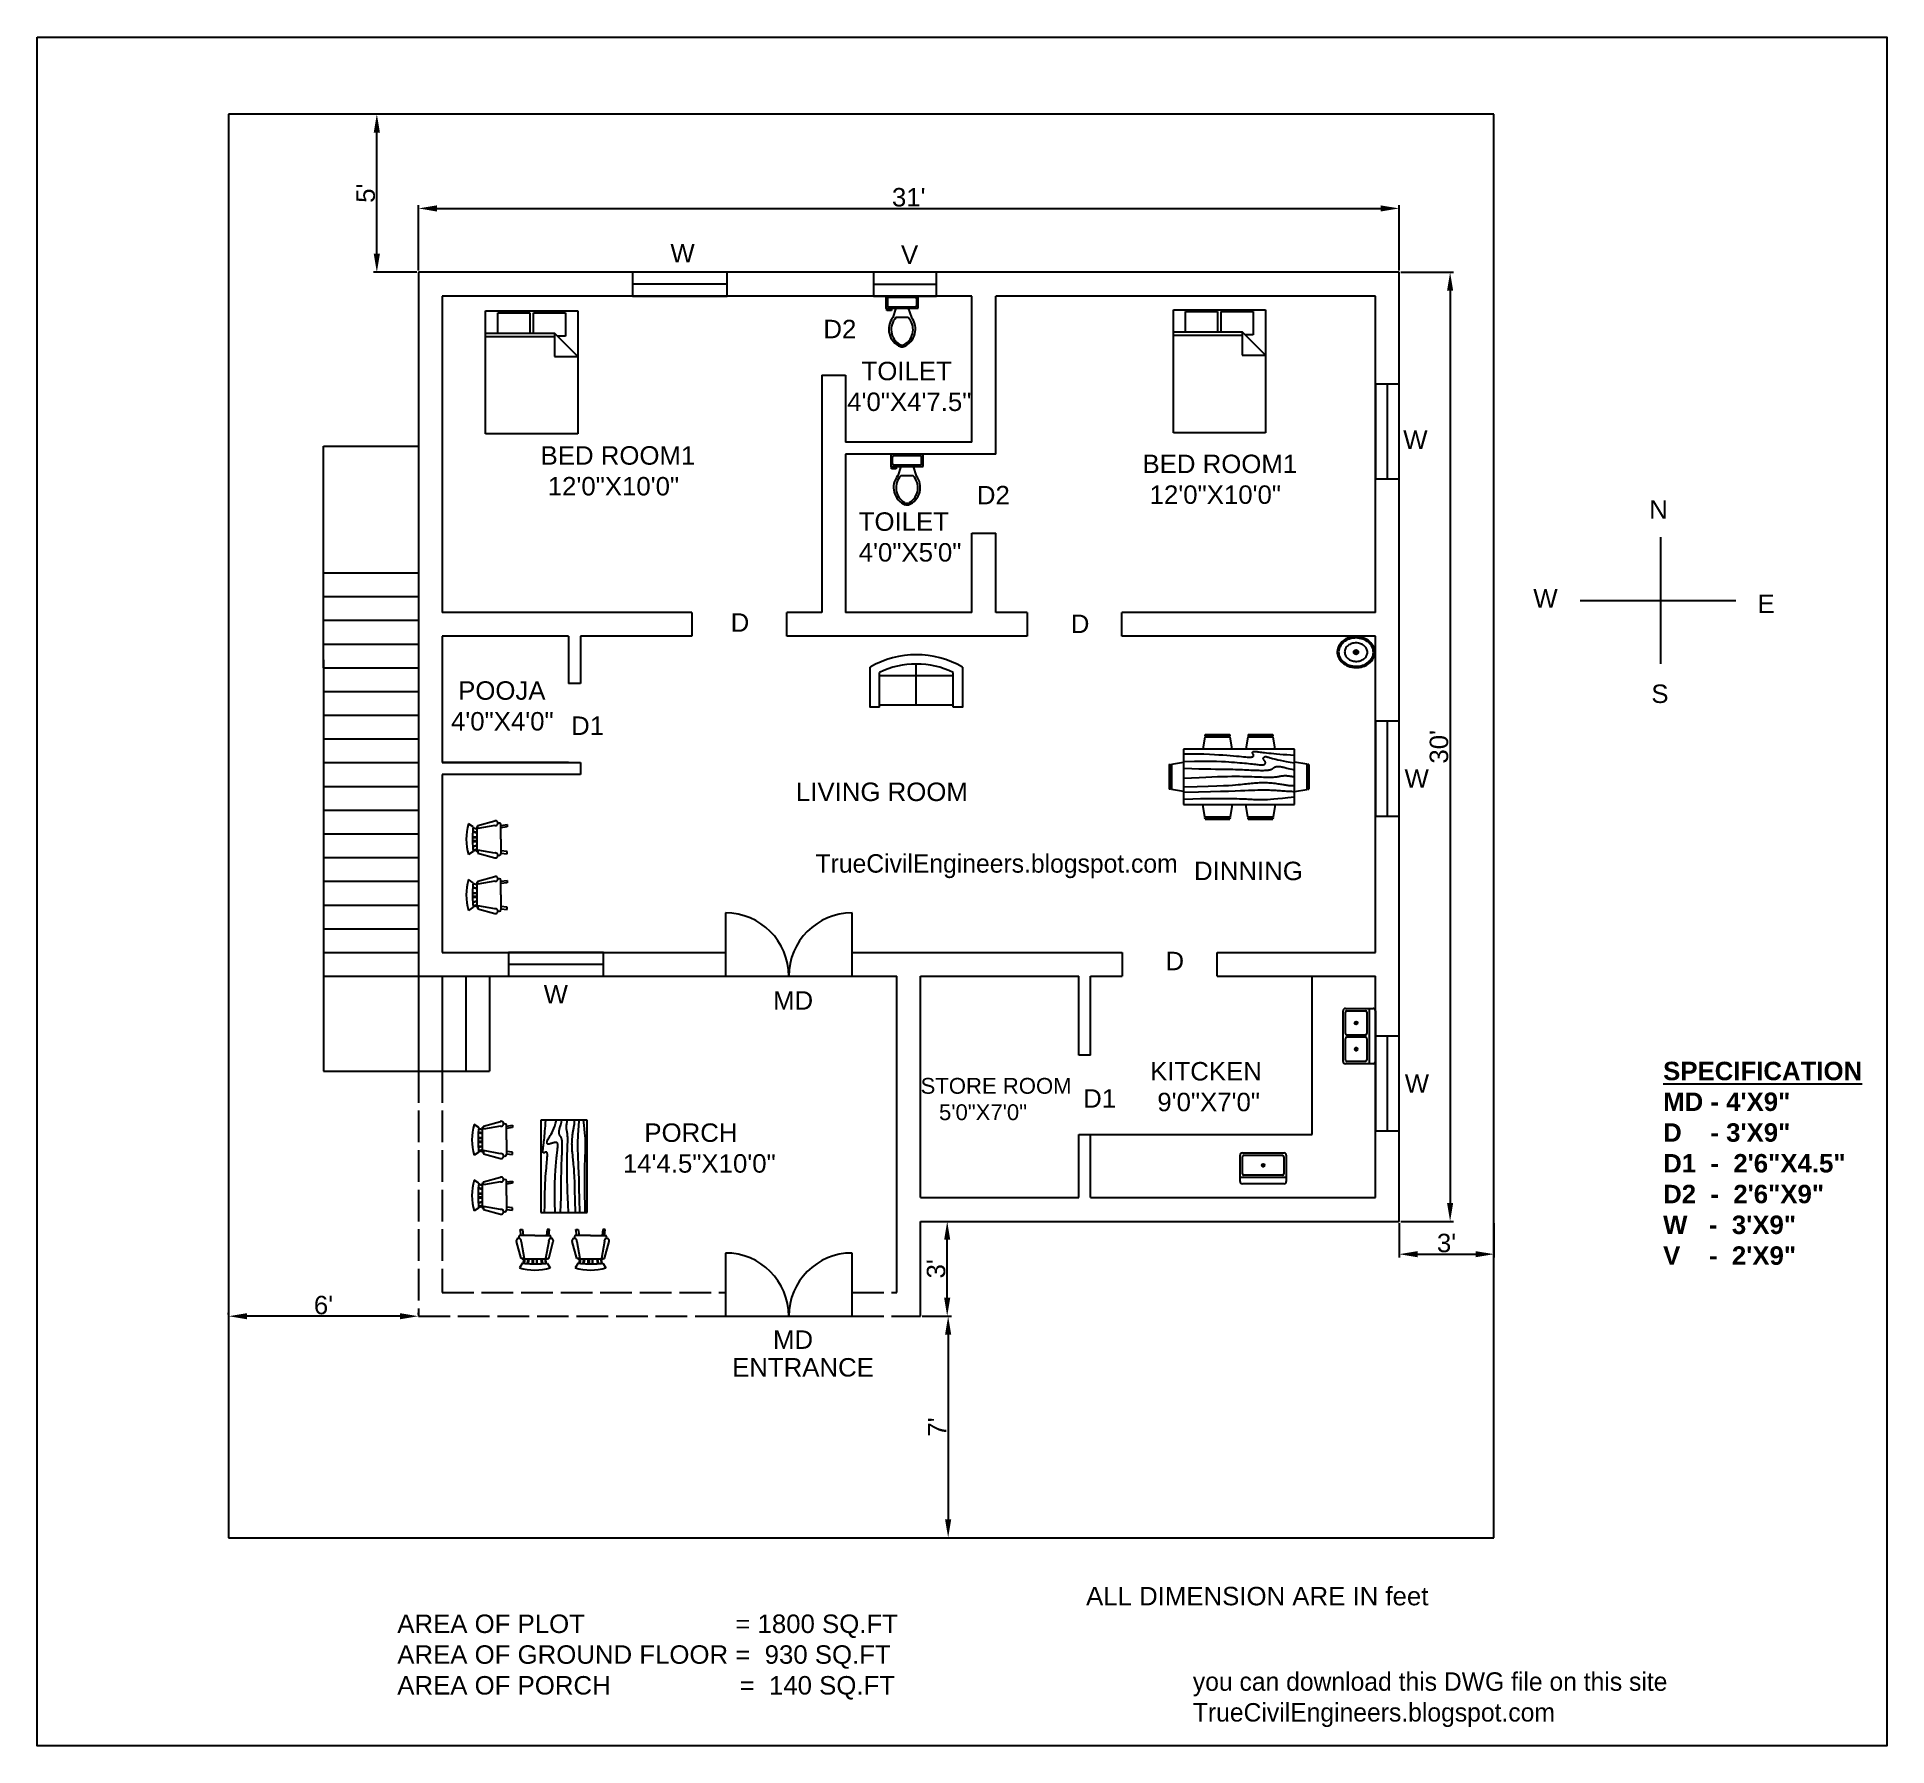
# Model space of a CAD drawing. Header units: feet. Extents: x 2299 to 3001, y 542 to 1190.
import ezdxf

# ---------------------------------------------------------------- set-up
doc = ezdxf.new("R2010")
doc.units = ezdxf.units.FT
doc.linetypes.add('ACAD_ISO02W100', pattern=[15, 12, -3])
doc.styles.get("Standard").update_dxf_attribs({"font": 'arial.ttf'})
doc.dimstyles.new('ISO-25', dxfattribs={"dimtxt": 7, "dimasz": 7, "dimexe": 1.25, "dimexo": 0.625, "dimtad": 1, "dimlunit": 3, "dimtxsty": 'Standard', "dimcen": 2.5, "dimadec": 0, "dimazin": 0, "dimtfac": 1, "dimtmove": 0, "dimatfit": 3, "dimfxl": 1, "dimarcsym": 0})

# ---------------------------------------------------------------- blocks, each defined once
blk = doc.blocks.new('*D1')
at = {"color": 0, "lineweight": -2, "transparency": 16777216}
for p, q in [((2443.95, 1101.28), (2443.95, 1126.13)), ((2450.95, 1124.88), (2808.95, 1124.88)), ((2815.95, 1101.28), (2815.95, 1126.13))]:
    blk.add_line(p, q, dxfattribs=at)
at = {"color": 0, "transparency": 16777216}
for points in [[(2450.95, 1126.04), (2450.95, 1123.71), (2443.95, 1124.88)], [(2808.95, 1126.04), (2808.95, 1123.71), (2815.95, 1124.88)]]:
    blk.add_solid(points, dxfattribs=at)
at = {"layer": 'Defpoints', "color": 0, "transparency": 16777216}
for p in [(2815.95, 1124.88), (2443.95, 1100.66), (2815.95, 1100.66)]:
    blk.add_point(p, dxfattribs=at)
at = {"color": 0, "transparency": 16777216, "insert": (2629.95, 1129.08), "char_height": 7, "attachment_point": 5}
blk.add_mtext("31'", dxfattribs=at)
blk = doc.blocks.new('*D2')
at = {"color": 0, "lineweight": -2, "transparency": 16777216}
for p, q in [((2816.57, 1100.66), (2836.56, 1100.66)), ((2835.31, 1093.66), (2835.31, 747.66)), ((2816.57, 740.66), (2836.56, 740.66))]:
    blk.add_line(p, q, dxfattribs=at)
at = {"color": 0, "transparency": 16777216}
for points in [[(2834.14, 1093.66), (2836.48, 1093.66), (2835.31, 1100.66)], [(2834.14, 747.66), (2836.48, 747.66), (2835.31, 740.66)]]:
    blk.add_solid(points, dxfattribs=at)
at = {"layer": 'Defpoints', "color": 0, "transparency": 16777216}
for p in [(2815.95, 1100.66), (2815.95, 740.66), (2835.31, 740.66)]:
    blk.add_point(p, dxfattribs=at)
at = {"color": 0, "transparency": 16777216, "insert": (2831.11, 920.66), "char_height": 7, "attachment_point": 5, "rotation": 90}
blk.add_mtext("30'", dxfattribs=at)
blk = doc.blocks.new('*D3')
at = {"color": 0, "lineweight": -2, "transparency": 16777216}
for p, q in [((2635.07, 704.66), (2646.15, 704.66)), ((2644.9, 697.66), (2644.9, 627.66)), ((2635.07, 620.66), (2646.15, 620.66))]:
    blk.add_line(p, q, dxfattribs=at)
at = {"color": 0, "transparency": 16777216}
for points in [[(2643.73, 697.66), (2646.07, 697.66), (2644.9, 704.66)], [(2643.73, 627.66), (2646.07, 627.66), (2644.9, 620.66)]]:
    blk.add_solid(points, dxfattribs=at)
at = {"layer": 'Defpoints', "color": 0, "transparency": 16777216}
for p in [(2634.45, 704.66), (2634.45, 620.66), (2644.9, 620.66)]:
    blk.add_point(p, dxfattribs=at)
at = {"color": 0, "transparency": 16777216, "insert": (2640.77, 662.66), "char_height": 7, "attachment_point": 5, "rotation": 90}
blk.add_mtext("7'", dxfattribs=at)
blk = doc.blocks.new('*D4')
at = {"color": 0, "lineweight": -2, "transparency": 16777216}
for p, q in [((2635.07, 740.66), (2645.79, 740.66)), ((2644.54, 711.66), (2644.54, 733.66)), ((2635.07, 704.66), (2645.79, 704.66))]:
    blk.add_line(p, q, dxfattribs=at)
at = {"color": 0, "transparency": 16777216}
for points in [[(2643.37, 733.66), (2645.7, 733.66), (2644.54, 740.66)], [(2643.37, 711.66), (2645.7, 711.66), (2644.54, 704.66)]]:
    blk.add_solid(points, dxfattribs=at)
at = {"layer": 'Defpoints', "color": 0, "transparency": 16777216}
for p in [(2634.45, 740.66), (2644.54, 740.66), (2634.45, 704.66)]:
    blk.add_point(p, dxfattribs=at)
at = {"color": 0, "transparency": 16777216, "insert": (2640.34, 722.66), "char_height": 7, "attachment_point": 5, "rotation": 90}
blk.add_mtext("3'", dxfattribs=at)
blk = doc.blocks.new('*D5')
at = {"color": 0, "lineweight": -2, "transparency": 16777216}
for p, q in [((2371.95, 705.28), (2371.95, 705.93)), ((2436.95, 704.68), (2378.95, 704.68)), ((2443.95, 705.28), (2443.95, 705.93))]:
    blk.add_line(p, q, dxfattribs=at)
at = {"color": 0, "transparency": 16777216}
for points in [[(2378.95, 705.84), (2378.95, 703.51), (2371.95, 704.68)], [(2436.95, 705.84), (2436.95, 703.51), (2443.95, 704.68)]]:
    blk.add_solid(points, dxfattribs=at)
at = {"layer": 'Defpoints', "color": 0, "transparency": 16777216}
for p in [(2371.95, 704.68), (2371.95, 704.66), (2443.95, 704.66)]:
    blk.add_point(p, dxfattribs=at)
at = {"color": 0, "transparency": 16777216, "insert": (2407.95, 708.87), "char_height": 7, "attachment_point": 5}
blk.add_mtext("6'", dxfattribs=at)
blk = doc.blocks.new('*D6')
at = {"color": 0, "lineweight": -2, "transparency": 16777216}
for p, q in [((2815.95, 740.03), (2815.95, 726.96)), ((2851.95, 740.03), (2851.95, 726.96)), ((2822.95, 728.21), (2844.95, 728.21))]:
    blk.add_line(p, q, dxfattribs=at)
at = {"color": 0, "transparency": 16777216}
for points in [[(2822.95, 729.37), (2822.95, 727.04), (2815.95, 728.21)], [(2844.95, 729.37), (2844.95, 727.04), (2851.95, 728.21)]]:
    blk.add_solid(points, dxfattribs=at)
at = {"layer": 'Defpoints', "color": 0, "transparency": 16777216}
for p in [(2815.95, 740.66), (2851.95, 740.66), (2851.95, 728.21)]:
    blk.add_point(p, dxfattribs=at)
at = {"color": 0, "transparency": 16777216, "insert": (2833.95, 732.41), "char_height": 7, "attachment_point": 5}
blk.add_mtext("3'", dxfattribs=at)
blk = doc.blocks.new('*D7')
at = {"color": 0, "lineweight": -2, "transparency": 16777216}
for p, q in [((2443.32, 1160.66), (2426.93, 1160.66)), ((2428.18, 1107.66), (2428.18, 1153.66)), ((2443.32, 1100.66), (2426.93, 1100.66))]:
    blk.add_line(p, q, dxfattribs=at)
at = {"color": 0, "transparency": 16777216}
for points in [[(2427.02, 1153.66), (2429.35, 1153.66), (2428.18, 1160.66)], [(2427.02, 1107.66), (2429.35, 1107.66), (2428.18, 1100.66)]]:
    blk.add_solid(points, dxfattribs=at)
at = {"layer": 'Defpoints', "color": 0, "transparency": 16777216}
for p in [(2428.18, 1160.66), (2443.95, 1160.66), (2443.95, 1100.66)]:
    blk.add_point(p, dxfattribs=at)
at = {"color": 0, "transparency": 16777216, "insert": (2424, 1130.66), "char_height": 7, "attachment_point": 5, "rotation": 90}
blk.add_mtext("5'", dxfattribs=at)
blk = doc.blocks.new('Bed - Queen')
at = {"linetype": 'Continuous'}
for p, q in [((0, -80.00003), (0, 0)), ((0, 0), (59.99999, 0)), ((59.99999, 0), (59.99999, -80.00003)), ((7.99999, -1.2), (28.79998, -1.2)), ((7.99999, -14.4), (7.99999, -1.2)), ((28.79998, -1.2), (28.79998, -14.4)), ((31.19999, -1.2), (51.99999, -1.2)), ((31.19999, -14.4), (31.19999, -1.2)), ((51.99999, -1.2), (51.99999, -16.4)), ((0, -14.4), (44.8, -14.4)), ((44.8, -16.8), (0, -16.8)), ((59.99999, -29.6), (44.8, -14.4)), ((44.8, -14.4), (44.8, -29.6)), ((51.99999, -16.4), (46.79936, -16.4)), ((44.8, -29.6), (59.99999, -29.6)), ((59.99999, -80.00003), (0, -80.00003))]:
    blk.add_line(p, q, dxfattribs=at)
blk = doc.blocks.new('Dining Set - 36 x 72 in.')
at = {"linetype": 'Continuous'}
for p, q in [((-22.2343, 26.00059), (-23.4847, 17.99762)), ((-22.2304, 26), (-5.7608, 26)), ((-22, 27.5), (-22.1562, 26.50042)), ((-5.8416, 26.5), (-22.1534, 26.5)), ((-22, 27.5), (-6, 27.5)), ((-5.8437, 26.49966), (-6, 27.5)), ((-4.5152, 17.99762), (-5.7655, 25.99926)), ((5.7657, 26.00059), (4.5153, 17.99762)), ((5.7696, 26), (22.2392, 26)), ((6, 27.5), (5.8438, 26.50042)), ((22.1584, 26.5), (5.8466, 26.5)), ((6, 27.5), (22, 27.5)), ((22.1563, 26.49966), (22, 27.5)), ((23.4848, 17.99762), (22.2345, 25.99926)), ((36, 18), (-36, 18)), ((-36, 18), (-36, -18)), ((36, -18), (36, 18)), ((-45.5, 8), (-44.5004, 8.15617)), ((-45.5, 8), (-45.5, -8)), ((-44.5, -8.15843), (-44.5, 8.15338)), ((-44.0006, 8.23428), (-35.9976, 9.48474)), ((-44, 8.23041), (-44, -8.23915)), ((44.0006, 8.23428), (35.9976, 9.48474)), ((44, 8.23041), (44, -8.23915)), ((44.5, -8.15843), (44.5, 8.15338)), ((45.5, 8), (44.5005, 8.15617)), ((45.5, 8), (45.5, -8)), ((-44.4997, -8.15631), (-45.5, -8)), ((-35.9976, -9.48476), (-43.9993, -8.2345)), ((35.9976, -9.48476), (43.9993, -8.2345)), ((44.4997, -8.15631), (45.5, -8)), ((-36, -18), (36, -18)), ((-22.2343, -26.0006), (-23.4847, -17.99762)), ((-4.5152, -17.99762), (-5.7655, -25.99928)), ((5.7657, -26.0006), (4.5153, -17.99762)), ((23.4848, -17.99762), (22.2345, -25.99928)), ((-22.2304, -26), (-5.7608, -26)), ((-22, -27.5), (-22.1562, -26.50044)), ((-5.8416, -26.5), (-22.1534, -26.5)), ((-22, -27.5), (-6, -27.5)), ((-5.8437, -26.49967), (-6, -27.5)), ((5.7696, -26), (22.2392, -26)), ((6, -27.5), (5.8438, -26.50044)), ((22.1584, -26.5), (5.8466, -26.5)), ((6, -27.5), (22, -27.5)), ((22.1563, -26.49967), (22, -27.5))]:
    blk.add_line(p, q, dxfattribs=at)
for points in [[(-36, 15), (-31.1772, 14.97754), (-26.8079, 14.91406), (-22.8538, 14.81543), (-19.276, 14.6875), (-16.0362, 14.53613), (-13.0957, 14.36718), (-10.4159, 14.18652), (-7.9583, 14), (-5.6904, 13.81315), (-3.6035, 13.63021), (-1.6954, 13.45508), (0.0365, 13.29166), (1.5945, 13.14388), (2.9811, 13.01562), (4.1988, 12.9108), (5.25, 12.83333), (6.1393, 12.78613), (6.8802, 12.76823), (7.4883, 12.77767), (7.9792, 12.8125), (8.3685, 12.87077), (8.6719, 12.95052), (8.9049, 13.0498), (9.0833, 13.16666), (9.2205, 13.29899), (9.3216, 13.44401), (9.3895, 13.59879), (9.4271, 13.76041), (9.4373, 13.92594), (9.4232, 14.09245), (9.3875, 14.257), (9.3333, 14.41666), (9.2638, 14.56917), (9.1836, 14.71484), (9.0975, 14.85465), (9.0104, 14.98958), (8.9272, 15.1206), (8.8529, 15.2487), (8.7922, 15.37483), (8.75, 15.5), (8.7305, 15.62467), (8.7344, 15.74739), (8.7617, 15.86621), (8.8125, 15.97916), (8.8867, 16.08431), (8.9844, 16.17968), (9.1055, 16.26334), (9.25, 16.33333), (9.4189, 16.38802), (9.6172, 16.42708), (9.8506, 16.45052), (10.125, 16.45833), (10.4463, 16.45052), (10.8203, 16.42708), (11.2529, 16.38802), (11.75, 16.33333), (12.3184, 16.26318), (12.9694, 16.17838), (13.7151, 16.07991), (14.5677, 15.96875), (15.5395, 15.84586), (16.6426, 15.71224), (17.8893, 15.56884), (19.2917, 15.41666), (20.859, 15.25667), (22.5879, 15.08984), (24.4721, 14.91715), (26.5052, 14.73958), (28.6809, 14.5581), (30.9929, 14.3737), (33.4347, 14.18733), (36, 14)], [(-36, 10), (-28.9766, 10.14274), (-23.1725, 10.20442), (-18.4241, 10.19775), (-14.5677, 10.13541), (-11.4399, 10.03011), (-8.877, 9.89453), (-6.7154, 9.74137), (-4.7917, 9.58333), (-2.9698, 9.43082), (-1.2246, 9.28515), (0.4415, 9.14534), (2.026, 9.01041), (3.5266, 8.87939), (4.9408, 8.7513), (6.266, 8.62516), (7.5, 8.5), (8.6411, 8.37549), (9.6914, 8.2539), (10.6538, 8.13818), (11.5312, 8.03125), (12.3267, 7.93603), (13.043, 7.85547), (13.6831, 7.79248), (14.25, 7.75), (14.7471, 7.7303), (15.1797, 7.73307), (15.5537, 7.75732), (15.875, 7.80208), (16.1494, 7.86637), (16.3828, 7.94922), (16.5811, 8.04964), (16.75, 8.16666), (16.8944, 8.29915), (17.0143, 8.44531), (17.1089, 8.60319), (17.1771, 8.77083), (17.218, 8.94629), (17.2305, 9.1276), (17.2137, 9.31282), (17.1667, 9.5), (17.0895, 9.6875), (16.987, 9.875), (16.8649, 10.0625), (16.7292, 10.25), (16.5856, 10.4375), (16.4401, 10.625), (16.2985, 10.8125), (16.1667, 11), (16.05, 11.18733), (15.9518, 11.3737), (15.8752, 11.5581), (15.8229, 11.73958), (15.798, 11.91715), (15.8034, 12.08984), (15.842, 12.25667), (15.9167, 12.41666), (16.0295, 12.56836), (16.1784, 12.70833), (16.3605, 12.83268), (16.5729, 12.9375), (16.8127, 13.01888), (17.0768, 13.07291), (17.3625, 13.0957), (17.6667, 13.08333), (17.9894, 13.03312), (18.3418, 12.94726), (18.7382, 12.82918), (19.1927, 12.68229), (19.7195, 12.51001), (20.3327, 12.31575), (21.0465, 12.10294), (21.875, 11.875), (22.8357, 11.63354), (23.959, 11.37304), (25.2786, 11.08618), (26.8282, 10.76562), (28.6414, 10.40405), (30.752, 9.99414), (33.1936, 9.52856), (36, 9)], [(-36, 5.5), (-30.7157, 5.3348), (-26.069, 5.20963), (-21.9946, 5.11767), (-18.4271, 5.05208), (-15.3009, 5.00602), (-12.5508, 4.97265), (-10.1112, 4.94515), (-7.9167, 4.91666), (-5.909, 4.88167), (-4.0586, 4.83984), (-2.3429, 4.79215), (-0.7396, 4.73958), (0.7739, 4.6831), (2.22, 4.6237), (3.6213, 4.56233), (5, 4.5), (6.373, 4.43782), (7.7344, 4.3776), (9.0723, 4.32129), (10.375, 4.27083), (11.6309, 4.22819), (12.8281, 4.19531), (13.9551, 4.17415), (15, 4.16666), (15.954, 4.17448), (16.819, 4.19791), (17.6001, 4.23698), (18.3021, 4.29166), (18.9299, 4.36198), (19.4883, 4.44791), (19.9823, 4.54948), (20.4167, 4.66666), (20.7969, 4.79899), (21.1302, 4.94401), (21.4245, 5.09879), (21.6875, 5.26041), (21.9271, 5.42594), (22.1511, 5.59245), (22.3672, 5.757), (22.5834, 5.91666), (22.8065, 6.06868), (23.0404, 6.21093), (23.2879, 6.34147), (23.5521, 6.45833), (23.8358, 6.55957), (24.142, 6.64323), (24.4735, 6.70735), (24.8334, 6.75), (25.2235, 6.76969), (25.642, 6.76692), (26.0858, 6.74267), (26.5521, 6.69791), (27.0379, 6.63362), (27.5404, 6.55078), (28.0565, 6.45036), (28.5834, 6.33333), (29.1242, 6.19987), (29.7071, 6.04687), (30.3661, 5.87044), (31.1354, 5.66666), (32.0493, 5.43164), (33.142, 5.16146), (34.4475, 4.85221), (36, 4.5)], [(-36, -1), (-30.7915, -0.6591), (-26.0195, -0.38216), (-21.6519, -0.16284), (-17.6563, 0.00521), (-14.0005, 0.12833), (-10.6523, 0.21289), (-7.5796, 0.26522), (-4.75, 0.29166), (-2.134, 0.29793), (0.2878, 0.28711), (2.5317, 0.26163), (4.6146, 0.22396), (6.5529, 0.17651), (8.3633, 0.12174), (10.0623, 0.06209), (11.6667, 0), (13.1899, -0.06201), (14.6341, -0.1211), (15.9982, -0.17432), (17.2813, -0.21875), (18.4823, -0.25147), (19.6003, -0.26953), (20.6343, -0.27002), (21.5834, -0.25), (22.4481, -0.20768), (23.2357, -0.14584), (23.9549, -0.06836), (24.6146, 0.02083), (25.2235, 0.11784), (25.7904, 0.21875), (26.3241, 0.31966), (26.8334, 0.41666), (27.3265, 0.50618), (27.8099, 0.58593), (28.2894, 0.65397), (28.7709, 0.70833), (29.2601, 0.74707), (29.763, 0.76823), (30.2855, 0.76985), (30.8334, 0.75), (31.4088, 0.70784), (31.9994, 0.64713), (32.589, 0.57275), (33.1615, 0.48958), (33.7008, 0.4025), (34.1908, 0.3164), (34.6153, 0.23616), (34.9584, 0.16666), (35.2099, 0.11165), (35.3848, 0.07031), (35.504, 0.04069), (35.5886, 0.02083), (35.6594, 0.00879), (35.7377, 0.0026), (35.8442, 0.00032), (36, 0)], [(-36, -6.5), (-27.1843, -6.31267), (-20.084, -6.1263), (-14.469, -5.9419), (-10.1094, -5.76042), (-6.7752, -5.58285), (-4.2363, -5.41016), (-2.2629, -5.24333), (-0.625, -5.08334), (0.8708, -4.93099), (2.2715, -4.78646), (3.5872, -4.64974), (4.8281, -4.52084), (6.0046, -4.39974), (7.127, -4.28646), (8.2053, -4.18099), (9.25, -4.08334), (10.2705, -3.99382), (11.2734, -3.91407), (12.2647, -3.84603), (13.25, -3.79167), (14.2354, -3.75293), (15.2266, -3.73177), (16.2295, -3.73015), (17.25, -3.75), (18.2912, -3.79248), (19.3451, -3.85547), (20.4009, -3.93604), (21.4479, -4.03125), (22.4754, -4.13819), (23.4727, -4.25391), (24.4289, -4.37549), (25.3334, -4.5), (26.1785, -4.62492), (26.9694, -4.74935), (27.7145, -4.87281), (28.4219, -4.99479), (29.1, -5.11483), (29.7572, -5.23242), (30.4016, -5.34709), (31.0417, -5.45834), (31.6837, -5.56437), (32.3262, -5.65821), (32.9658, -5.73153), (33.599, -5.77604), (34.2224, -5.78345), (34.8327, -5.74545), (35.4264, -5.65373), (36, -5.5)], [(-36, -10), (-26.4022, -9.81299), (-18.4675, -9.62891), (-11.9839, -9.45069), (-6.7396, -9.28125), (-2.5226, -9.12354), (0.8789, -8.98047), (3.6769, -8.85498), (6.0833, -8.75), (8.2767, -8.66765), (10.3021, -8.60677), (12.1712, -8.56543), (13.8958, -8.54167), (15.4876, -8.53353), (16.9583, -8.53907), (18.3197, -8.55632), (19.5834, -8.58334), (20.7616, -8.61841), (21.8685, -8.66081), (22.9188, -8.71004), (23.9271, -8.76563), (24.9081, -8.82707), (25.8763, -8.89388), (26.8465, -8.96558), (27.8334, -9.04167), (28.8474, -9.12118), (29.8828, -9.20117), (30.93, -9.27824), (31.9792, -9.34896), (33.0205, -9.40991), (34.0443, -9.45768), (35.0407, -9.48885), (36, -9.5)], [(-36, -14.5), (-30.0881, -14.33513), (-25.0332, -14.21224), (-20.7312, -14.12647), (-17.0781, -14.07292), (-13.97, -14.04671), (-11.3027, -14.04297), (-8.9724, -14.05681), (-6.875, -14.08334), (-4.9224, -14.11833), (-3.0905, -14.16016), (-1.3709, -14.20785), (0.2448, -14.26042), (1.7647, -14.3169), (3.1973, -14.3763), (4.5507, -14.43767), (5.8333, -14.5), (7.0554, -14.5621), (8.235, -14.62175), (9.3922, -14.67652), (10.5469, -14.72396), (11.7192, -14.76164), (12.929, -14.78711), (14.1965, -14.79794), (15.5417, -14.79167), (16.9933, -14.76424), (18.6152, -14.70508), (20.4804, -14.60197), (22.6615, -14.44271), (25.2312, -14.21509), (28.2624, -13.9069), (31.8277, -13.50594), (36, -13)]]:
    blk.add_lwpolyline(points, dxfattribs=at)
blk = doc.blocks.new('Table - Rectangular Woodgrain 60 x 30 in.')
at = {"linetype": 'Continuous'}
for p, q in [((0, 0), (0, -30)), ((60, 0), (0, 0)), ((60, -30), (60, 0)), ((0, -30), (60, -30))]:
    blk.add_line(p, q, dxfattribs=at)
for points in [[(0, -2.4), (4.8155, -2.418), (9.0302, -2.4688), (12.709, -2.5477), (15.9167, -2.65), (18.7181, -2.7711), (21.1781, -2.9063), (23.3616, -3.0508), (25.3333, -3.2), (27.1477, -3.3495), (28.8172, -3.4958), (30.3437, -3.636), (31.7291, -3.7667), (32.9756, -3.8849), (34.0849, -3.9875), (35.059, -4.0714), (35.9, -4.1334), (36.6114, -4.1711), (37.2041, -4.1854), (37.6906, -4.1779), (38.0833, -4.15), (38.3948, -4.1034), (38.6375, -4.0396), (38.8239, -3.9602), (38.9666, -3.8667), (39.0764, -3.7608), (39.1573, -3.6448), (39.2116, -3.521), (39.2416, -3.3917), (39.2498, -3.2593), (39.2385, -3.1261), (39.21, -2.9944), (39.1666, -2.8667), (39.111, -2.7447), (39.0468, -2.6281), (38.978, -2.5163), (38.9083, -2.4083), (38.8418, -2.3035), (38.7823, -2.201), (38.7337, -2.1001), (38.7, -2), (38.6844, -1.9003), (38.6875, -1.8021), (38.7094, -1.707), (38.75, -1.6167), (38.8094, -1.5326), (38.8875, -1.4563), (38.9844, -1.3893), (39.1, -1.3333), (39.2351, -1.2896), (39.3937, -1.2583), (39.5804, -1.2396), (39.8, -1.2333), (40.057, -1.2396), (40.3562, -1.2583), (40.7023, -1.2896), (41.1, -1.3333), (41.5547, -1.3895), (42.0755, -1.4573), (42.6721, -1.5361), (43.3542, -1.625), (44.1316, -1.7233), (45.014, -1.8302), (46.0114, -1.9449), (47.1333, -2.0667), (48.3862, -2.1947), (49.7625, -2.3281), (51.2513, -2.4663), (52.8416, -2.6083), (54.5226, -2.7535), (56.2833, -2.9011), (58.1127, -3.0501), (60, -3.2)], [(0, -9.2), (6.5759, -9.0858), (11.9385, -9.0365), (16.2527, -9.0418), (19.6833, -9.0917), (22.3952, -9.1759), (24.5531, -9.2844), (26.322, -9.4069), (27.8666, -9.5333), (29.3241, -9.6553), (30.7203, -9.7719), (32.0532, -9.8837), (33.3208, -9.9917), (34.5213, -10.0965), (35.6526, -10.199), (36.7128, -10.2999), (37.7, -10.4), (38.6129, -10.4996), (39.4531, -10.5969), (40.223, -10.6895), (40.925, -10.775), (41.5613, -10.8512), (42.1344, -10.9156), (42.6465, -10.966), (43.1, -11), (43.4976, -11.0158), (43.8437, -11.0136), (44.143, -10.9942), (44.4, -10.9583), (44.6195, -10.9069), (44.8062, -10.8406), (44.9648, -10.7603), (45.1, -10.6667), (45.2155, -10.5598), (45.3114, -10.4365), (45.3871, -10.2929), (45.4416, -10.125), (45.4743, -9.929), (45.4844, -9.7011), (45.4709, -9.4371), (45.4333, -9.1333), (45.3716, -8.7883), (45.2896, -8.4104), (45.1919, -8.0107), (45.0833, -7.6), (44.9685, -7.1893), (44.8521, -6.7896), (44.7388, -6.4117), (44.6333, -6.0667), (44.54, -5.7628), (44.4614, -5.4979), (44.4001, -5.2675), (44.3583, -5.0667), (44.3384, -4.8909), (44.3427, -4.7354), (44.3736, -4.5956), (44.4333, -4.4667), (44.5236, -4.3453), (44.6427, -4.2333), (44.7884, -4.1339), (44.9583, -4.05), (45.1501, -3.9849), (45.3614, -3.9417), (45.59, -3.9234), (45.8333, -3.9333), (46.0915, -3.9749), (46.3734, -4.0531), (46.6906, -4.1736), (47.0542, -4.3417), (47.4756, -4.5629), (47.9661, -4.8427), (48.5372, -5.1866), (49.2, -5.6), (49.9676, -6.0844), (50.8594, -6.625), (51.8965, -7.2031), (53.1, -7.8), (54.491, -8.3969), (56.0906, -8.975), (57.9199, -9.5156), (60, -10)], [(0, -12.8), (5.1847, -12.9322), (9.6213, -13.0323), (13.3963, -13.1059), (16.5958, -13.1583), (19.3063, -13.1952), (21.614, -13.2219), (23.6054, -13.2439), (25.3666, -13.2667), (26.9728, -13.2947), (28.4531, -13.3281), (29.8256, -13.3663), (31.1083, -13.4083), (32.3191, -13.4535), (33.476, -13.501), (34.597, -13.5501), (35.7, -13.6), (36.7984, -13.6497), (37.8875, -13.6979), (38.9578, -13.743), (40, -13.7833), (41.0047, -13.8174), (41.9625, -13.8438), (42.864, -13.8607), (43.7, -13.8667), (44.4631, -13.8604), (45.1552, -13.8417), (45.7801, -13.8104), (46.3416, -13.7667), (46.8439, -13.7104), (47.2906, -13.6417), (47.6858, -13.5604), (48.0333, -13.4667), (48.3375, -13.3608), (48.6042, -13.2448), (48.8396, -13.121), (49.05, -12.9917), (49.2417, -12.8593), (49.4208, -12.7261), (49.5937, -12.5944), (49.7667, -12.4667), (49.9452, -12.3451), (50.1323, -12.2313), (50.3303, -12.1268), (50.5416, -12.0333), (50.7686, -11.9524), (51.0135, -11.8854), (51.2788, -11.8341), (51.5666, -11.8), (51.8785, -11.7843), (52.2116, -11.7865), (52.562, -11.8059), (52.926, -11.8417), (53.2998, -11.8931), (53.6795, -11.9594), (54.0614, -12.0397), (54.4416, -12.1333), (54.8223, -12.2401), (55.2293, -12.3625), (55.6942, -12.5037), (56.2489, -12.6667), (56.9251, -12.8547), (57.7545, -13.0708), (58.7689, -13.3182), (60, -13.6)], [(0, -18), (5.124, -17.7273), (9.6609, -17.5057), (13.6705, -17.3303), (17.2125, -17.1958), (20.3467, -17.0973), (23.1328, -17.0297), (25.6307, -16.9878), (27.9, -16.9667), (29.9928, -16.9617), (31.9302, -16.9703), (33.7254, -16.9907), (35.3917, -17.0208), (36.9423, -17.0588), (38.3906, -17.1026), (39.7499, -17.1503), (41.0333, -17.2), (42.2519, -17.2496), (43.4073, -17.2969), (44.4986, -17.3395), (45.525, -17.375), (46.4858, -17.4012), (47.3802, -17.4156), (48.2074, -17.416), (48.9667, -17.4), (49.6583, -17.3662), (50.2872, -17.3167), (50.8595, -17.2547), (51.3812, -17.1833), (51.8584, -17.1057), (52.2971, -17.025), (52.7034, -16.9443), (53.0833, -16.8667), (53.443, -16.7951), (53.789, -16.7313), (54.128, -16.6768), (54.4666, -16.6334), (54.8115, -16.6024), (55.1693, -16.5854), (55.5465, -16.5841), (55.95, -16.6), (56.3828, -16.6337), (56.8346, -16.6823), (57.2915, -16.7418), (57.7396, -16.8084), (58.165, -16.878), (58.5539, -16.9469), (58.8924, -17.0111), (59.1666, -17.0667), (59.3679, -17.1107), (59.5078, -17.1438), (59.6032, -17.1675), (59.6708, -17.1833), (59.7275, -17.193), (59.7901, -17.1979), (59.8753, -17.1998), (60, -17.2)], [(0, -22.4), (8.0098, -22.2501), (14.4094, -22.1011), (19.4168, -21.9535), (23.25, -21.8083), (26.1269, -21.6663), (28.2656, -21.5281), (29.884, -21.3947), (31.2, -21.2667), (32.3967, -21.1448), (33.5172, -21.0292), (34.5697, -20.9198), (35.5625, -20.8167), (36.5037, -20.7198), (37.4015, -20.6292), (38.2642, -20.5448), (39.1, -20.4667), (39.9164, -20.3951), (40.7187, -20.3313), (41.5117, -20.2768), (42.3, -20.2333), (43.0883, -20.2024), (43.8812, -20.1854), (44.6836, -20.1841), (45.5, -20.2), (46.3328, -20.234), (47.1747, -20.2844), (48.0163, -20.3488), (48.8479, -20.425), (49.66, -20.5106), (50.4429, -20.6031), (51.1872, -20.7004), (51.8833, -20.8), (52.5246, -20.8999), (53.1166, -20.9995), (53.6681, -21.0983), (54.1875, -21.1958), (54.6834, -21.2919), (55.1646, -21.3859), (55.6394, -21.4777), (56.1167, -21.5667), (56.6028, -21.6515), (57.0961, -21.7266), (57.5929, -21.7852), (58.0896, -21.8208), (58.5823, -21.8268), (59.0674, -21.7964), (59.5412, -21.723), (60, -21.6)], [(0, -25.2), (8.6355, -25.0504), (15.7026, -24.9031), (21.4049, -24.7606), (25.9458, -24.625), (29.529, -24.4988), (32.3578, -24.3844), (34.6359, -24.284), (36.5667, -24.2), (38.3213, -24.1341), (39.9417, -24.0854), (41.437, -24.0523), (42.8167, -24.0333), (44.0901, -24.0268), (45.2667, -24.0313), (46.3557, -24.0451), (47.3667, -24.0667), (48.309, -24.0947), (49.1928, -24.1287), (50.0284, -24.168), (50.826, -24.2125), (51.5959, -24.2617), (52.3483, -24.3151), (53.0935, -24.3725), (53.8417, -24.4334), (54.6009, -24.497), (55.3699, -24.561), (56.1454, -24.6226), (56.9239, -24.6792), (57.7021, -24.7279), (58.4764, -24.7662), (59.2435, -24.7911), (60, -24.8)], [(0, -28.8), (5.6867, -28.6681), (10.45, -28.5698), (14.407, -28.5012), (17.675, -28.4584), (20.3711, -28.4374), (22.6125, -28.4344), (24.5164, -28.4455), (26.2, -28.4667), (27.762, -28.4947), (29.2276, -28.5281), (30.6033, -28.5663), (31.8958, -28.6084), (33.1118, -28.6535), (34.2578, -28.7011), (35.3405, -28.7501), (36.3666, -28.8), (37.3443, -28.8497), (38.288, -28.8974), (39.2137, -28.9412), (40.1375, -28.9792), (41.0753, -29.0093), (42.0432, -29.0297), (43.0572, -29.0384), (44.1333, -29.0333), (45.2936, -29.0114), (46.5843, -28.9641), (48.0579, -28.8816), (49.7666, -28.7542), (51.7629, -28.5721), (54.0989, -28.3255), (56.8272, -28.0048), (60, -27.6)]]:
    blk.add_lwpolyline(points, dxfattribs=at)
blk = doc.blocks.new('Sofa - Roundback Loveseat 5 ft.')
at = {"linetype": 'Continuous'}
for p, q in [((-24, -33.99998), (-24, -11.46958)), ((0, -32.44198), (0, -5.99998)), ((24.00004, -33.99998), (24.00004, -11.46958)), ((-23.9998, -13.38178), (23.99986, -13.38178)), ((-24, -32.44198), (24.00004, -32.44198))]:
    blk.add_line(p, q, dxfattribs=at)
for points in [[(-24, -33.99998), (-30, -33.99998), (-30, -7.99998)], [(30.00004, -7.99998), (30.00004, -33.99998), (24.00004, -33.99998)]]:
    blk.add_lwpolyline(points, dxfattribs=at)
for centre, radius, start, end in [((0, -60.24998), 60.24998, 60.13715, 119.8628), ((0, -61.38438), 55.38444, 64.32083, 115.6792)]:
    blk.add_arc(centre, radius, start, end, dxfattribs=at)
blk = doc.blocks.new('Sink-double - 36 in top')
for p, q in [((-18, -4), (18, -4)), ((-0.75, -18.5), (-0.75, -6.5)), ((0.75, -6.5), (0.75, -18.5))]:
    blk.add_line(p, q)
for points in [[(-16.5, 0), (16.5, 0)], [(-18, -19.5), (-18, -1.5)], [(-16.5, -18.5), (-16.5, -6.5)], [(-15.5, -5.5), (-1.75, -5.5)], [(1.75, -5.5), (15.5, -5.5)], [(16.5, -6.5), (16.5, -18.5)], [(18, -1.5), (18, -19.5)], [(16.5, -21), (-16.5, -21)], [(-1.75, -19.5), (-15.5, -19.5)], [(15.5, -19.5), (1.75, -19.5)]]:
    blk.add_lwpolyline(points)
for centre, radius in [((-8.5, -12.5), 1), ((-8.5, -12.5), 0.5), ((8.5, -12.5), 1), ((8.5, -12.5), 0.5)]:
    blk.add_circle(centre, radius)
for centre, radius, start, end in [((-16.5, -1.5), 1.5, 90, 180), ((16.5, -1.5), 1.5, 0, 90), ((-15.5, -6.5), 1, 90, 180), ((-1.75, -6.5), 1, 0, 90), ((1.75, -6.5), 1, 90, 180), ((15.5, -6.5), 1, 0, 90), ((-16.5, -19.5), 1.5, 180, 270), ((-15.5, -18.5), 1, 180, 270), ((-1.75, -18.5), 1, 270, 0), ((1.75, -18.5), 1, 180, 270), ((15.5, -18.5), 1, 270, 0), ((16.5, -19.5), 1.5, 270, 0)]:
    blk.add_arc(centre, radius, start, end)
blk = doc.blocks.new('Sink-single - 30 in top')
blk.add_line((-15, -3.999996), (15, -3.999996))
for points in [[(-13.5, 0), (13.5, 0)], [(-15, -18.499996), (-15, -1.5)], [(-13.5, -17.499996), (-13.5, -6.499996)], [(-12.5, -5.499996), (12.5, -5.499996)], [(13.5, -6.499996), (13.5, -17.499996)], [(15, -1.5), (15, -18.499996)], [(13.5, -19.999996), (-13.5, -19.999996)], [(12.5, -18.499996), (-12.5, -18.499996)]]:
    blk.add_lwpolyline(points)
for radius in [1, 0.5]:
    blk.add_circle((0, -11.999996), radius)
for centre, radius, start, end in [((-13.5, -1.5), 1.5, 90, 180), ((-12.5, -6.499996), 1, 90, 180), ((12.5, -6.499996), 1, 0, 90), ((13.5, -1.5), 1.5, 0, 90), ((-13.5, -18.499996), 1.5, 180, 270), ((-12.5, -17.499996), 1, 180, 270), ((12.5, -17.499996), 1, 270, 0), ((13.5, -18.499996), 1.5, 270, 0)]:
    blk.add_arc(centre, radius, start, end)
blk = doc.blocks.new('Sink - Oval top')
for p, q in [((-1, 0), (1, 0)), ((0, 1), (0, -1))]:
    blk.add_line(p, q)
at = {"linetype": 'Continuous'}
for points in [[(-12.2, 0.4, 0.117634), (-11.5, -3.4, 0.104469), (-8.9, -6.8, 0.090016), (-5.1, -9.1, 0.08192), (-0.3, -10, 0.08192), (4.5, -9.4, 0.090016), (8.4, -7.4, 0.104469), (11.2, -4.1, 0.117634), (12.2, -0.4, 0.117634), (11.5, 3.4, 0.104469), (8.9, 6.8, 0.090016), (5.1, 9.1, 0.08192), (0.3, 10, 0.08192), (-4.5, 9.4, 0.090016), (-8.4, 7.4, 0.104469), (-11.2, 4.1, 0.117634)], [(-11.3, 0.2, 0.118622), (-10.5, -3.3, 0.104678), (-8.1, -6.4, 0.089562), (-4.5, -8.4, 0.081185), (-0.1, -9.2, 0.081185), (4.3, -8.5, 0.089562), (7.9, -6.6, 0.104678), (10.4, -3.5, 0.118622), (11.3, -0.2, 0.118622), (10.5, 3.3, 0.104678), (8.1, 6.4, 0.089562), (4.5, 8.4, 0.081185), (0.1, 9.2, 0.081185), (-4.3, 8.5, 0.089562), (-7.9, 6.6, 0.104678), (-10.4, 3.5, 0.118622)], [(-7.4, 0.1, 0.118283), (-6.9, -2.2, 0.104607), (-5.3, -4.2, 0.089718), (-3, -5.5, 0.081436), (-0.1, -6, 0.081436), (2.8, -5.6, 0.089718), (5.2, -4.3, 0.104607), (6.9, -2.3, 0.118283), (7.4, -0.1, 0.118283), (6.9, 2.2, 0.104607), (5.3, 4.2, 0.089718), (3, 5.5, 0.081436), (0.1, 6, 0.081436), (-2.8, 5.6, 0.089718), (-5.2, 4.3, 0.104607), (-6.9, 2.3, 0.118283)]]:
    blk.add_lwpolyline(points, format="xyb", close=True, dxfattribs=at)
for radius in [1.5, 1]:
    blk.add_circle((0, 0), radius)
blk = doc.blocks.new('Chair - Rocking')
at = {"linetype": 'Continuous'}
for p, q in [((-9, -7.5), (-12, -18.49999)), ((-8, -4.5), (-10, -1.5)), ((-7, -7.5), (-9, -7.5)), ((-9, -18.49999), (-7, -7.5)), ((-8.23428, -6.99939), (-8.3093, -7.47958)), ((-8.23041, -7), (8.23915, -7)), ((-7.5, -4.5), (-7, -7)), ((-6.5, -7), (-7.02225, -4.43)), ((-4.5, -7), (-4.96674, -4.19951)), ((-4, -7), (-4.40532, -4.16272)), ((-1.5, -4.05012), (-1.5, -7)), ((-1, -7), (-1, -4.05012)), ((1, -7), (1, -4.04655)), ((1.5, -4.05012), (1.5, -7)), ((4, -7), (4.40187, -4.18694)), ((4.5, -7), (4.96761, -4.19437)), ((6.5, -7), (7, -4.4057)), ((7.5, -4.5), (7, -7)), ((7, -7.5), (9, -7.5)), ((9, -18.49999), (7, -7.5)), ((8, -4.5), (10, -1.5)), ((8.31071, -7.48854), (8.23449, -7.00073)), ((9, -7.5), (12, -18.49999)), ((-10.36644, -20.64523), (-10.5, -21.49999)), ((-9, -22.49999), (-9.5, -26.49999)), ((0, -22.49999), (-9.5, -22.49999)), ((-8, -26.49999), (-7.5, -22.49999)), ((0, -22.49999), (9.5, -22.49999)), ((8, -26.49999), (7.5, -22.49999)), ((9, -22.49999), (9.5, -26.49999)), ((10.5, -21.49999), (10.3575, -20.58798)), ((-9.5, -26.49999), (-8, -26.49999)), ((9.5, -26.49999), (8, -26.49999))]:
    blk.add_line(p, q, dxfattribs=at)
for centre, radius, start, end in [((0, -34.08333), 34.08333, 72.93847, 107.0615), ((0, -68.25004), 64.25, 93.92211, 97.15267), ((0, -68.25004), 64.25, 82.84733, 93.92211), ((-10.5, -18.99999), 1.58114, 161.5651, 18.43495), ((-9.5, -21.49999), 1, 180, 270), ((10.5, -18.99999), 1.58114, 161.5651, 18.43495), ((9.5, -21.49999), 1, 270, 0)]:
    blk.add_arc(centre, radius, start, end, dxfattribs=at)
blk = doc.blocks.new('*U18')
at = {"xscale": 0.5833333333333333, "yscale": 0.5833333333333333, "zscale": 0.5833333333333333, "rotation": 90}
blk.add_blockref('Chair - Rocking', (-7.73, 0), dxfattribs=at)
blk = doc.blocks.new('*U19')
at = {"color": 0, "linetype": 'ByBlock', "lineweight": -2, "transparency": 16777216}
for p in [(0, 21.14), (0, 0)]:
    blk.add_blockref('*U18', p, dxfattribs=at)
blk = doc.blocks.new('Toilet - top')
for p, q in [((-10, -8.5), (-8, -8.5)), ((-10, -9.5), (-10, -8.5)), ((-7, -9.5), (-10, -9.5)), ((-8, -8.5), (-8, -8)), ((-7, -8), (-7, -9.5)), ((-4, -8), (-6, -14)), ((4, -8), (6, -14)), ((9.5, -6), (9.5, -2)), ((4, -14), (-4, -14))]:
    blk.add_line(p, q)
blk.add_lwpolyline([(10.5, -8), (10.5, 0), (-10.5, 0), (-10.5, -8)], close=True)
for points in [[(-9.5, -2), (-9.5, -6)], [(8.5, -1), (-8.5, -1)], [(-8.5, -7), (8.5, -7)]]:
    blk.add_lwpolyline(points)
for centre, radius, start, end in [((-8.6, -1.9), 0.884, 81.8699, 188.1301), ((-8.6, -6.1), 0.884, 171.8699, 278.1301), ((8.6, -1.9), 0.884, 351.8699, 98.1301), ((8.6, -6.1), 0.884, 261.8699, 8.1301), ((3.5, -21.6), 12.2, 141.4691, 247.9714), ((4.2, -21.8), 11.3, 136.3677, 238.9468), ((-3.5, -21.6), 12.2, 292.0284, 38.5307), ((-4.2, -21.8), 11.3, 301.053, 43.6321), ((0, -27.9), 4, 245.7318, 294.2682), ((0, -29), 4, 254.8605, 285.1395)]:
    blk.add_arc(centre, radius, start, end)
blk = doc.blocks.new('*U20')
at = {"xscale": 0.5833333333333333, "yscale": 0.5833333333333333, "zscale": 0.5833333333333333, "rotation": 90}
blk.add_blockref('Chair - Rocking', (-7.73, 0), dxfattribs=at)
blk = doc.blocks.new('*U21')
at = {"color": 0, "linetype": 'ByBlock', "lineweight": -2, "transparency": 16777216}
for p in [(0, 21.14), (0, 0)]:
    blk.add_blockref('*U20', p, dxfattribs=at)
blk = doc.blocks.new('*U22')
at = {"xscale": 0.5833333333333333, "yscale": 0.5833333333333333, "zscale": 0.5833333333333333, "rotation": 90}
blk.add_blockref('Chair - Rocking', (-7.73, 0), dxfattribs=at)
blk = doc.blocks.new('*U23')
at = {"color": 0, "linetype": 'ByBlock', "lineweight": -2, "transparency": 16777216}
for p in [(0, 21.14), (0, 0)]:
    blk.add_blockref('*U22', p, dxfattribs=at)

msp = doc.modelspace()

# ---------------------------------------------------------------- linework, layer by layer
for p, q in [((2851.945, 1160.658), (2371.945, 1160.658)), ((2371.945, 1160.658), (2371.945, 620.658)), ((2851.945, 620.658), (2851.945, 1160.658)), ((2815.945, 1100.658), (2443.945, 1100.658)), ((2443.945, 1100.658), (2443.945, 833.658)), ((2561.132, 1100.658), (2525.132, 1100.658)), ((2525.132, 1100.658), (2525.132, 1091.658)), ((2561.132, 1096.158), (2525.132, 1096.158)), ((2561.132, 1091.658), (2561.132, 1100.658)), ((2640.524, 1100.658), (2616.524, 1100.658)), ((2616.524, 1100.658), (2616.524, 1091.658)), ((2616.524, 1096.158), (2640.524, 1096.158)), ((2640.524, 1091.658), (2640.524, 1100.658)), ((2815.945, 740.658), (2815.945, 1100.658)), ((2452.945, 1091.658), (2452.945, 971.658)), ((2596.945, 1091.658), (2452.945, 1091.658)), ((2525.132, 1091.658), (2561.132, 1091.658)), ((2605.945, 1091.658), (2596.945, 1091.658)), ((2653.945, 1091.658), (2605.945, 1091.658)), ((2616.524, 1091.658), (2640.524, 1091.658)), ((2653.945, 1036.158), (2653.945, 1091.658)), ((2806.945, 1091.658), (2662.945, 1091.658)), ((2662.945, 1031.658), (2662.945, 1091.658)), ((2806.945, 971.658), (2806.945, 1091.658)), ((2596.945, 1061.658), (2596.945, 971.658)), ((2596.945, 1061.658), (2605.945, 1061.658)), ((2605.945, 1061.658), (2605.945, 1036.158)), ((2815.945, 1058.269), (2806.945, 1058.269)), ((2806.945, 1058.269), (2806.945, 1022.269)), ((2811.445, 1058.269), (2811.445, 1022.269)), ((2815.945, 1022.269), (2815.945, 1058.269)), ((2407.945, 950.658), (2407.945, 1034.658)), ((2407.945, 1034.658), (2443.945, 1034.658)), ((2653.945, 1036.158), (2605.945, 1036.158)), ((2653.945, 1031.658), (2605.945, 1031.658)), ((2605.945, 1031.658), (2605.945, 971.658)), ((2662.945, 1031.658), (2653.945, 1031.658)), ((2806.945, 1022.269), (2815.945, 1022.269)), ((2653.945, 971.658), (2653.945, 1001.658)), ((2653.945, 1001.658), (2662.945, 1001.658)), ((2662.945, 971.658), (2662.945, 1001.658)), ((2915.159, 1000.186), (2915.159, 952.186)), ((2407.945, 986.658), (2443.945, 986.658)), ((2407.945, 977.658), (2443.945, 977.658)), ((2884.639, 976.186), (2943.73, 976.186)), ((2407.945, 968.658), (2443.945, 968.658)), ((2547.651, 971.658), (2452.945, 971.658)), ((2547.651, 971.658), (2547.651, 962.658)), ((2596.945, 971.658), (2583.651, 971.658)), ((2583.651, 962.658), (2583.651, 971.658)), ((2653.945, 971.658), (2605.945, 971.658)), ((2674.821, 971.658), (2662.945, 971.658)), ((2674.821, 971.658), (2674.821, 962.658)), ((2806.945, 971.658), (2710.821, 971.658)), ((2710.821, 962.658), (2710.821, 971.658)), ((2452.945, 962.658), (2452.945, 914.658)), ((2500.945, 962.658), (2452.945, 962.658)), ((2500.945, 962.658), (2500.945, 944.658)), ((2505.445, 962.658), (2505.445, 944.658)), ((2547.651, 962.658), (2505.445, 962.658)), ((2674.821, 962.658), (2583.651, 962.658)), ((2806.945, 962.658), (2710.821, 962.658)), ((2806.945, 842.658), (2806.945, 962.658)), ((2407.945, 959.658), (2443.945, 959.658)), ((2407.945, 953.658), (2407.945, 797.658)), ((2407.945, 950.658), (2443.945, 950.658)), ((2407.945, 941.658), (2443.945, 941.658)), ((2505.445, 944.658), (2500.945, 944.658)), ((2407.945, 932.658), (2443.945, 932.658)), ((2815.945, 930.399), (2806.945, 930.399)), ((2806.945, 930.399), (2806.945, 894.399)), ((2811.445, 930.399), (2811.445, 894.399)), ((2815.945, 894.399), (2815.945, 930.399)), ((2407.945, 923.658), (2443.945, 923.658)), ((2407.945, 914.658), (2443.945, 914.658)), ((2500.945, 914.658), (2452.945, 914.658)), ((2452.945, 914.658), (2505.445, 914.658)), ((2500.945, 914.658), (2505.445, 914.658)), ((2505.445, 914.658), (2505.445, 910.158)), ((2407.945, 905.658), (2443.945, 905.658)), ((2505.445, 910.158), (2452.945, 910.158)), ((2452.945, 910.158), (2452.945, 842.658)), ((2407.945, 896.658), (2443.945, 896.658)), ((2806.945, 894.399), (2815.945, 894.399)), ((2407.945, 887.658), (2443.945, 887.658)), ((2407.945, 878.658), (2443.945, 878.658)), ((2407.945, 869.658), (2443.945, 869.658)), ((2407.945, 860.658), (2443.945, 860.658)), ((2560.447, 857.658), (2560.447, 833.658)), ((2608.447, 833.658), (2608.447, 857.658)), ((2407.945, 851.658), (2443.945, 851.658)), ((2407.945, 842.658), (2443.945, 842.658)), ((2452.945, 842.658), (2560.447, 842.658)), ((2452.945, 842.658), (2560.447, 842.658)), ((2514.123, 842.658), (2478.123, 842.658)), ((2478.123, 842.658), (2478.123, 833.658)), ((2514.123, 833.658), (2514.123, 842.658)), ((2560.447, 842.658), (2560.447, 833.658)), ((2608.447, 833.658), (2608.447, 842.658)), ((2608.447, 842.658), (2710.895, 842.658)), ((2710.895, 842.658), (2710.895, 833.658)), ((2746.895, 833.658), (2746.895, 842.658)), ((2746.895, 842.658), (2806.945, 842.658)), ((2478.123, 838.158), (2514.123, 838.158)), ((2407.945, 833.658), (2560.447, 833.658)), ((2443.945, 833.658), (2443.945, 797.658)), ((2452.945, 833.658), (2452.945, 797.658)), ((2461.945, 833.658), (2461.945, 797.658)), ((2470.945, 833.658), (2470.945, 797.658)), ((2478.123, 833.658), (2514.123, 833.658)), ((2560.447, 833.658), (2608.447, 833.658)), ((2608.447, 833.658), (2625.445, 833.658)), ((2625.445, 713.658), (2625.445, 833.658)), ((2634.445, 833.658), (2694.445, 833.658)), ((2634.445, 749.658), (2634.445, 833.658)), ((2694.445, 803.658), (2694.445, 833.658)), ((2698.945, 833.658), (2710.895, 833.658)), ((2698.945, 803.658), (2698.945, 833.658)), ((2746.895, 833.658), (2806.945, 833.658)), ((2782.945, 773.658), (2782.945, 833.658)), ((2806.945, 749.658), (2806.945, 833.658)), ((2815.945, 810.948), (2806.945, 810.948)), ((2806.945, 810.948), (2806.945, 774.948)), ((2811.445, 810.948), (2811.445, 774.948)), ((2815.945, 774.948), (2815.945, 810.948)), ((2698.945, 803.658), (2694.445, 803.658)), ((2407.945, 797.658), (2470.945, 797.658)), ((2694.445, 749.658), (2694.445, 773.658)), ((2694.445, 773.658), (2698.945, 773.658)), ((2698.945, 749.658), (2698.945, 773.658)), ((2698.945, 773.658), (2782.945, 773.658)), ((2806.945, 774.948), (2815.945, 774.948)), ((2634.445, 749.658), (2694.445, 749.658)), ((2698.945, 749.658), (2806.945, 749.658)), ((2634.445, 740.658), (2815.945, 740.658)), ((2634.445, 704.658), (2634.445, 740.658)), ((2560.447, 728.658), (2560.447, 704.658)), ((2608.447, 704.658), (2608.447, 728.658)), ((2560.447, 704.658), (2608.447, 704.658)), ((2371.945, 620.658), (2851.945, 620.658))]:
    msp.add_line(p, q)
at = {"linetype": 'ACAD_ISO02W100'}
for p, q in [((2443.945, 797.658), (2443.945, 704.658)), ((2452.945, 797.658), (2452.945, 713.658)), ((2452.945, 713.658), (2560.447, 713.658)), ((2608.447, 713.658), (2625.445, 713.658)), ((2443.945, 704.658), (2560.447, 704.658)), ((2608.447, 704.658), (2634.445, 704.658))]:
    msp.add_line(p, q, dxfattribs=at)
msp.add_lwpolyline([(2299.276, 1189.902), (3001.03, 1189.902), (3001.03, 541.659), (2299.276, 541.659)], close=True)
for centre, start, end in [((2560.447, 833.658), 0, 90), ((2608.447, 833.658), 90, 180), ((2560.447, 704.658), 0, 90), ((2608.447, 704.658), 90, 180)]:
    msp.add_arc(centre, 24, start, end)

# ---------------------------------------------------------------- block references
at = {"color": 232, "xscale": 0.5833333333333333, "yscale": 0.5833333333333333}
for name, p, zscale in [('Toilet - top', (2627.434, 1091.658), 0.5833333333333333), ('Bed - Queen', (2469.45, 1086.003), 0.08333333333333333), ('Bed - Queen', (2730.323, 1086.435), 0.08333333333333333), ('Toilet - top', (2629.268, 1031.658), 0.5833333333333333), ('Sink - Oval top', (2799.615, 956.57), 0.5833333333333333), ('Sofa - Roundback Loveseat 5 ft.', (2632.823, 955.568), 0.5833333333333333), ('Dining Set - 36 x 72 in.', (2755.233, 909.301), 0.5833333333333333)]:
    msp.add_blockref(name, p, dxfattribs=dict(at, zscale=zscale))
at = {"color": 232}
for name, p in [('*U19', (2469.857, 864.459)), ('*U21', (2471.97, 750.425))]:
    msp.add_blockref(name, p, dxfattribs=at)
at = {"color": 232, "xscale": 0.5833333333333333, "yscale": 0.5833333333333333, "zscale": 0.5833333333333333}
for name, p, rotation in [('Sink-double - 36 in top', (2806.945, 810.948), 270), ('Table - Rectangular Woodgrain 60 x 30 in.', (2490.441, 744.056), 90), ('Sink-single - 30 in top', (2764.379, 754.953), 180)]:
    msp.add_blockref(name, p, dxfattribs=dict(at, rotation=rotation))
at = {"color": 232, "rotation": 90}
msp.add_blockref('*U23', (2509.26, 729.906), dxfattribs=at)

# ---------------------------------------------------------------- texts
at = {"attachment_point": 1}
for s, width, insert, char_height in [('W', 165.74599, (2539.534, 1111.424), 7), ('V', 165.74599, (2627.009, 1110.851), 7), ('D2', 165.74599, (2597.569, 1082.634), 7), ('  TOILET\\P4\'0"X4\'7.5"', 165.74599, (2606.614, 1066.713), 7), ('W', 165.74599, (2817.518, 1040.646), 7), ('BED ROOM1\\P 12\'0"X10\'0"', 165.74599, (2490.301, 1034.68), 7), ('BED ROOM1\\P 12\'0"X10\'0"', 165.74599, (2718.618, 1031.484), 7), ('D2', 165.74599, (2655.795, 1019.63), 7), ('N', 165.74599, (2910.819, 1014.198), 7), ('TOILET\\P4\'0"X5\'0"', 165.74599, (2610.979, 1009.598), 7), ('W', 165.74599, (2866.87, 980.462), 7), ('E', 165.74599, (2951.919, 978.43), 7), ('D', 165.74599, (2562.405, 971.31), 7), ('D', 165.74599, (2691.432, 970.811), 7), (' POOJA\\P4\'0"X4\'0"', 165.74599, (2456.314, 945.514), 7), ('S', 165.74599, (2911.633, 944.288), 7), ('D1', 165.74599, (2501.884, 932.173), 7), ('LIVING ROOM ', 165.74599, (2587.168, 907.094), 7), ('W', 165.74599, (2818.019, 912.151), 7), ('{\\fComic Sans MS|b0|i0|c0|p66;\\C85;\\c4766296;TrueCivilEngineers.blogspot.com}', 165.74599, (2594.608, 879.927), 7), ('DINNING', 165.74599, (2738.17, 877.084), 7), ('D', 165.74599, (2727.339, 842.92), 7), ('W', 165.74599, (2491.461, 830.37), 7), ('MD', 165.74599, (2578.482, 827.954), 7), ('KITCKEN\\P 9\'0"X7\'0"', 165.74599, (2721.525, 801.102), 7), ('{\\fArial|b1|i0|c0|p34;\\LSPECIFICATION\\P\\lMD - 4\'X9"\\PD    - 3\'X9"\\PD1  -  2\'6"X4.5"\\PD2  -  2\'6"X9"\\PW   -  3\'X9"\\PV    -  2\'X9"  }', 129.67809, (2916.108, 801.202), 7), ('STORE ROOM\\P   5\'0"X7\'0"', 165.74599, (2634.445, 795.061), 6), ('W', 165.74599, (2818.1, 796.482), 7), ('D1', 165.74599, (2696.113, 790.78), 7), ('   PORCH\\P14\'4.5"X10\'0"', 165.74599, (2521.518, 777.804), 7), ('MD', 165.74599, (2578.453, 699.296), 7), ('ENTRANCE', 165.74599, (2562.944, 688.795), 7), ('\\PALL DIMENSION ARE IN feet', 165.74599, (2697.216, 613.687), 7), ('AREA OF PLOT                     = 1800 SQ.FT\\PAREA OF GROUND FLOOR =  930 SQ.FT\\PAREA OF PORCH                  =  140 SQ.FT ', 460.03177, (2435.942, 591.521), 7), ('{\\fComic Sans MS|b0|i0|c0|p66;\\C85;\\c4766296;you can download this DWG file on this site\\PTrueCivilEngineers.blogspot.com}', 205.21137, (2737.72, 569.604), 7)]:
    msp.add_mtext_dynamic_manual_height_columns(s, width=width, gutter_width=12.5, heights=[0], dxfattribs=dict(at, insert=insert, char_height=char_height))

# ---------------------------------------------------------------- dimensions: what is measured, and where the dimension line sits
for base, p1, p2, picture, middle in [((2428.183, 1160.658), (2443.945, 1100.658), (2443.945, 1160.658), '*D7', (2423.998, 1130.658)), ((2835.311, 740.658), (2815.945, 1100.658), (2815.945, 740.658), '*D2', (2831.109, 920.658)), ((2644.537, 740.658), (2634.445, 704.658), (2634.445, 740.658), '*D4', (2640.336, 722.658)), ((2644.9, 620.658), (2634.445, 704.658), (2634.445, 620.658), '*D3', (2640.775, 662.658))]:
    dim = msp.add_linear_dim(base=base, p1=p1, p2=p2, angle=90, dimstyle='ISO-25')
    dim.commit()
    dim.dimension.update_dxf_attribs({"geometry": picture, "text_midpoint": middle})
for base, p1, p2, picture, middle in [((2815.945, 1124.877), (2443.945, 1100.658), (2815.945, 1100.658), '*D1', (2629.945, 1129.078)), ((2851.945, 728.207), (2815.945, 740.658), (2851.945, 740.658), '*D6', (2833.945, 732.408)), ((2371.945, 704.675), (2443.945, 704.658), (2371.945, 704.658), '*D5', (2407.945, 708.874))]:
    dim = msp.add_linear_dim(base=base, p1=p1, p2=p2, dimstyle='ISO-25')
    dim.commit()
    dim.dimension.update_dxf_attribs({"geometry": picture, "text_midpoint": middle})

doc.saveas('drawing.dxf')
